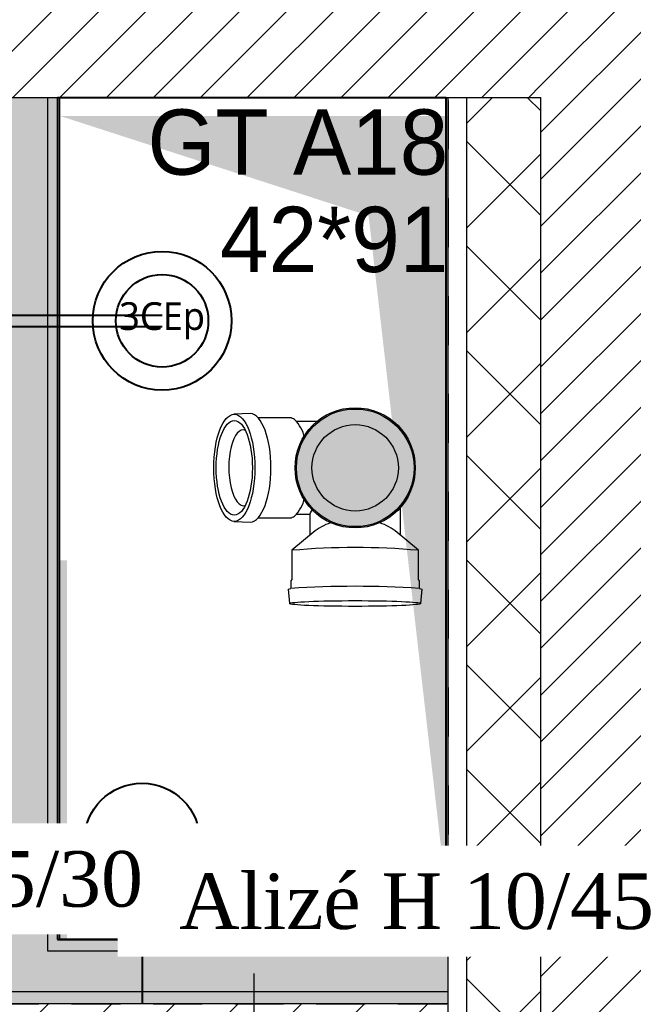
# Model space of a CAD drawing. Header units: centimetres. Extents: x 2666 to 9670, y 1889 to 5633.
# Drawn here: x 4585.6 to 4652, y 4527.4 to 4633.8 of the extents above; entities that cross this region are included whole.
import ezdxf

# ---------------------------------------------------------------- set-up
doc = ezdxf.new("R2010")
doc.units = ezdxf.units.CM
doc.header["$LTSCALE"] = 12.7
for name, pattern in [('ISO-03', [3, 1.2, -1.8]), ('Style de ligne -1', [0.83328, 0.41656, -0.41672]), ('Style de ligne -11', [0.694444, 0.41656, -0.277884]), ('VW-01', [0.83312, 0.41656, -0.41656])]:
    doc.linetypes.add(name, pattern=pattern)
for name, color, linetype, lineweight in [('B aménagement intérieur', 7, 'Continuous', 5), ('B Faux plafonds-1', 7, 'Continuous', 5), ('B GÈnÈral', 7, 'Continuous', 5), ('B Général', 7, 'Continuous', 5), ('C ANNOTATIONS-prestations', 7, 'Continuous', 5), ('F REMPLISSAGE-vert clair', 7, 'Continuous', 13), ('F REMPLISSAGE-vert clair-1', 7, 'Continuous', 5), ('F REMPLISSAGE-vert foncÈ', 7, 'Continuous', 5), ('F REMPLISSAGE-vert foncé', 7, 'Continuous', 13)]:
    doc.layers.add(name, color=color, linetype=linetype, lineweight=lineweight)
doc.layers.add('B faience', color=7, linetype='Style de ligne -11', lineweight=13, true_color=0x0040ff)
doc.layers.add('C ANNOTATIONS-textes-numérotation gaine', color=7, linetype='ISO-03', lineweight=5, true_color=0xdd0000)
for name, color, linetype in [('prlm-CHAUFF', 4, 'Continuous'), ('prlm-EAU-CHU', 42, 'Continuous'), ('prlm-EAU-EUEV', 25, 'Continuous'), ('prlm-GT', 242, 'Continuous'), ('prlm-MOD-PB', 123, 'Continuous'), ('prlm-VMC', 93, 'Continuous')]:
    doc.layers.add(name, color=color, linetype=linetype)
doc.styles.add('Eurostile', font='')
doc.styles.add('prlm-chauff', font='trebucbi.ttf', dxfattribs={"height": 18})
doc.styles.add('prlm-vmc', font='pala.ttf', dxfattribs={"height": 14})
doc.styles.get('Eurostile').set_extended_font_data('Eurostile')
pattern_1 = [(45, (0, 0), (2.4253472, -2.6458333), [])]

# ---------------------------------------------------------------- blocks, each defined once
blk = doc.blocks.new('G 100_80')
at = {"layer": 'B GÈnÈral', "color": 254, "linetype": 'Continuous', "true_color": 0xd6d6d6}
blk.add_solid([(-30.88, 32.2), (2.5, 43), (-39.5, -43), (-39.5, 43)], dxfattribs=at)
blk = doc.blocks.new('Groupe-28-1')
at = {"layer": 'C ANNOTATIONS-textes-numérotation gaine', "color": 7, "linetype": 'VW-01', "flags": 128}
blk.add_lwpolyline([(4589.96, 4625.44), (4631.96, 4625.44), (4631.96, 4534.44), (4589.96, 4534.44)], close=True, dxfattribs=at)
at = {"layer": 'C ANNOTATIONS-textes-numérotation gaine', "color": 7, "insert": (4631.96, 4624.14), "char_height": 7.059, "width": 42.0122, "attachment_point": 3, "line_spacing_factor": 0.894142, "style": 'Eurostile'}
blk.add_mtext('GT A18\\P42*91', dxfattribs=at)
blk = doc.blocks.new('xi.3cep100-150')
at = {"layer": 'prlm-CHAUFF', "color": 0}
for radius in [7.5, 5]:
    blk.add_circle((0, 0), radius, dxfattribs=at)
at = {"layer": 'prlm-CHAUFF', "color": 0, "insert": (0, 0), "char_height": 3, "width": 9.7815, "attachment_point": 5, "style": 'prlm-chauff'}
blk.add_mtext('\\pxqc;3CEp', dxfattribs=at)
blk = doc.blocks.new('xi.chu')
at = {"layer": 'prlm-EAU-EUEV', "linetype": 'ByBlock', "lineweight": 5}
blk.add_hatch(color=0, dxfattribs=at).paths.add_polyline_path([(6.5, 0, 1), (-6.5, 0, 1)])
at = {"layer": 'prlm-EAU-EUEV', "color": 0, "linetype": 'ByBlock', "lineweight": 5}
blk.add_circle((0, 0), 6.5, dxfattribs=at)
blk = doc.blocks.new('xi.aam22')
at = {"layer": 'prlm-EAU-CHU', "color": 0, "lineweight": 13}
for p, q in [((-5.8, 13.12), (-5.89, 11.33)), ((5.89, 11.33), (5.8, 13.12)), ((-5.41, 10.46), (-5.41, 7.11)), ((5.41, 7.11), (5.41, 10.46)), ((-13.12, 7.25), (-14.67, 7.11)), ((-13.12, 7.25), (-13.03, 6.97)), ((-12.22, 6.97), (-13.03, 6.97)), ((-12.09, 6.85), (-12.22, 6.97)), ((-8.92, 6.85), (-12.09, 6.85)), ((-6.83, 4.34), (-8.91, 6.84)), ((-5, 6.32), (-5, 4.87)), ((5, 3.93), (5, 6.32)), ((-7.27, 4.87), (-4.96, 4.87)), ((-8.91, -6.84), (-6.83, -4.34)), ((-4.09, -4.87), (-7.27, -4.87)), ((-14.67, -7.11), (-13.12, -7.25)), ((-13.03, -6.94), (-13.12, -7.25)), ((-13.03, -6.97), (-12.22, -6.97)), ((-12.22, -6.97), (-12.09, -6.85)), ((-12.09, -6.85), (-8.92, -6.85))]:
    blk.add_line(p, q, dxfattribs=at)
at = {"layer": 'prlm-EAU-CHU', "color": 0, "lineweight": 13, "flags": 128}
blk.add_lwpolyline([(-4.96, 4.87), (-4.86, 4.84), (-4.68, 4.73), (-4.43, 4.56)], dxfattribs=at)
at = {"layer": 'prlm-EAU-CHU', "color": 0, "lineweight": 13}
for radius in [6.36, 4.67]:
    blk.add_circle((0, 0), radius, dxfattribs=at)
for centre, radius, start, end in [((-119.65, -0.01), 106.84, 356.281, 3.7477), ((-87.18, 0), 78.56, 354.9975, 5.0025), ((-4.48, 7.14), 0.936, 184.6605, 218.1259), ((-2.54, 9.09), 3.68, 223.507, 258.776), ((2.54, 9.09), 3.68, 281.224, 316.493), ((4.48, 7.14), 0.936, 321.8741, 355.3395), ((-11.68, 0.73), 6.05, 16.1332, 36.5542), ((-11.68, -0.73), 6.05, 323.4458, 343.8668)]:
    blk.add_arc(centre, radius, start, end, dxfattribs=at)
for centre, major_axis, ratio in [((0, 13.07), (5.79, 0), 0.383426), ((0, 13.07), (5.11, 0), 0.383329), ((-14.67, 0), (0, -7.1), 0.043635)]:
    blk.add_ellipse(centre, major_axis=major_axis, ratio=ratio, dxfattribs=at)
for centre, major_axis, ratio, start_param, end_param in [((0, 12.09), (-4.1, -0.03), 0.383971, 2.986035, 6.398097), ((0, 11.41), (-5.89, 0), 0.391508, 0.036281, 3.105311)]:
    blk.add_ellipse(centre, major_axis=major_axis, ratio=ratio, start_param=start_param, end_param=end_param, dxfattribs=at)
blk = doc.blocks.new('VMC')
at = {"layer": 'B Général', "color": 7, "linetype": 'Style de ligne -1', "lineweight": 13}
blk.add_line((0, 10.77), (0, 17), dxfattribs=at)
at = {"layer": 'B Général', "color": 250, "linetype": 'Continuous', "lineweight": 5, "true_color": 0x444444, "flags": 128}
blk.add_lwpolyline([(0, 10.77), (-8.34, -6.52), (8.34, -6.52)], close=True, dxfattribs=at)
at = {"layer": 'C ANNOTATIONS-prestations', "insert": (-7.15, -7.39), "char_height": 4.706, "attachment_point": 1, "line_spacing_factor": 0.894142, "style": 'Eurostile'}
blk.add_mtext('VMC', dxfattribs=at)
blk = doc.blocks.new('Baignoire 75_170')
at = {"layer": 'B faience', "lineweight": 18, "flags": 128}
blk.add_lwpolyline([(-85, 38.5), (-85, -37.5), (86, -37.5)], dxfattribs=at)

msp = doc.modelspace()

# ---------------------------------------------------------------- hatches: boundary and pattern name
at = {"layer": 'B Faux plafonds-1', "linetype": 'Continuous', "lineweight": 5, "true_color": 0xaaaaaa}
h = msp.add_hatch(dxfattribs=at)
h.set_pattern_fill('F_P__SOFFITE', color=253, style=0, pattern_type=2)
h.set_pattern_definition([(45, (0, 0.2205), (-3.5277778, 3.3072917), [])])
h.paths.add_polyline_path([(4406.65, 4625.44), (4406.65, 4300.39), (4631.96, 4300.39), (4631.96, 4527.44), (4543.96, 4527.44), (4543.96, 4625.44)])
at = {"layer": 'B GÈnÈral', "linetype": 'Continuous', "lineweight": 5}
h = msp.add_hatch(dxfattribs=at)
h.set_pattern_fill('50_BETON', style=0, pattern_type=2)
h.set_pattern_definition(pattern_1)
h.paths.add_polyline_path([(4659.96, 4889.39), (4641.96, 4909.39), (4641.96, 4300.39), (4659.96, 4282.39)])
h = msp.add_hatch(dxfattribs=at)
h.set_pattern_fill('50_BETON', style=0, pattern_type=2)
h.set_pattern_definition(pattern_1)
h.paths.add_polyline_path([(4641.96, 4625.44), (4641.96, 4643.44), (4452.96, 4643.44), (4432.96, 4625.44)])
at = {"layer": 'B GÈnÈral', "linetype": 'Continuous', "lineweight": 0, "true_color": 0xc0dcc0}
for points in [[(4584.25, 4533.14), (4588.65, 4533.14), (4589.95, 4534.44), (4589.95, 4625.44), (4582.95, 4625.44), (4582.95, 4534.44)], [(4584.25, 4533.14), (4582.95, 4534.44), (4543.96, 4534.44), (4543.96, 4527.44), (4631.95, 4527.44), (4631.95, 4534.44), (4589.95, 4534.44), (4588.65, 4533.14)]]:
    msp.add_hatch(color=9, dxfattribs=at).paths.add_polyline_path(points)
at = {"layer": 'B GÈnÈral', "linetype": 'Continuous', "lineweight": 5, "true_color": 0x808080}
h = msp.add_hatch(dxfattribs=at)
h.set_pattern_fill('02_ISOLANT', color=8, angle=90, style=0, pattern_type=2)
h.set_pattern_definition([(135, (0, 0), (-5.656854, -5.656854), []), (225, (0, 0), (-5.656854, 5.656854), [])])
h.paths.add_polyline_path([(4633.96, 4300.39), (4641.96, 4300.39), (4641.96, 4625.44), (4633.96, 4625.44)])

# ---------------------------------------------------------------- linework, layer by layer
at = {"layer": 'B Général', "color": 7, "linetype": 'Continuous', "lineweight": 18}
for p in [(4432.96, 4625.44), (4641.96, 4300.39)]:
    msp.add_line(p, (4641.96, 4625.44), dxfattribs=at)
at = {"layer": 'B Général', "color": 7, "linetype": 'Continuous', "lineweight": 5}
for p, q in [((4432.96, 4625.44), (4641.96, 4625.44)), ((4631.96, 4300.39), (4631.96, 4625.44)), ((4633.96, 4300.39), (4633.96, 4625.44)), ((4641.96, 4300.39), (4641.96, 4625.44)), ((4641.96, 4300.39), (4641.96, 4625.44))]:
    msp.add_line(p, q, dxfattribs=at)
at = {"layer": 'B Général', "color": 98, "linetype": 'Continuous', "lineweight": 13, "true_color": 0x004400}
for p, q in [((4589.95, 4534.44), (4589.95, 4625.44)), ((4631.95, 4534.44), (4589.95, 4534.44)), ((4631.95, 4527.44), (4543.96, 4527.44))]:
    msp.add_line(p, q, dxfattribs=at)
at = {"layer": 'B Général', "color": 7, "linetype": 'Continuous', "lineweight": 13}
for p, q in [((4631.96, 4300.39), (4631.96, 4625.44)), ((4641.96, 4300.39), (4641.96, 4625.44))]:
    msp.add_line(p, q, dxfattribs=at)
at = {"layer": 'F REMPLISSAGE-vert clair'}
for p, q in [((4588.65, 4533.14), (4588.65, 4625.44)), ((4631.95, 4533.14), (4588.65, 4533.14)), ((4631.95, 4528.74), (4543.96, 4528.74))]:
    msp.add_line(p, q, dxfattribs=at)
at = {"layer": 'F REMPLISSAGE-vert clair-1', "color": 9, "linetype": 'Continuous', "true_color": 0xc0dcc0}
for points in [[(4584.25, 4625.44), (4584.25, 4533.14), (4588.65, 4625.44), (4588.65, 4533.14)], [(4631.95, 4528.74), (4631.95, 4533.14), (4543.96, 4528.74), (4543.96, 4533.14)]]:
    msp.add_solid(points, dxfattribs=at)
at = {"layer": 'F REMPLISSAGE-vert foncÈ', "color": 54, "linetype": 'Continuous', "true_color": 0x99aa00}
for points in [[(4588.65, 4625.44), (4588.65, 4533.14), (4589.95, 4625.44), (4589.95, 4534.44)], [(4589.95, 4534.44), (4588.65, 4533.14), (4631.95, 4534.44), (4631.95, 4533.14)], [(4631.95, 4527.44), (4631.95, 4528.74), (4543.96, 4527.44), (4543.96, 4528.74)]]:
    msp.add_solid(points, dxfattribs=at)
at = {"layer": 'F REMPLISSAGE-vert foncé'}
for p, q in [((4588.65, 4533.14), (4588.65, 4625.44)), ((4631.95, 4533.14), (4588.65, 4533.14)), ((4631.95, 4528.74), (4543.96, 4528.74))]:
    msp.add_line(p, q, dxfattribs=at)
at = {"layer": 'F REMPLISSAGE-vert foncé', "color": 98, "linetype": 'Continuous', "lineweight": 13, "true_color": 0x004400}
for p, q in [((4589.95, 4534.44), (4589.95, 4625.44)), ((4631.95, 4534.44), (4589.95, 4534.44)), ((4631.95, 4527.44), (4543.96, 4527.44))]:
    msp.add_line(p, q, dxfattribs=at)
at = {"layer": 'prlm-CHAUFF', "ltscale": 50}
for p, q in [((4569.72, 4601.91), (4601.01, 4601.91)), ((4569.72, 4600.66), (4601.01, 4600.66))]:
    msp.add_line(p, q, dxfattribs=at)
at = {"layer": 'prlm-GT'}
msp.add_lwpolyline([(4589.72, 4534.39), (4631.72, 4534.39), (4631.72, 4625.39), (4589.72, 4625.39)], close=True, dxfattribs=at)
at = {"layer": 'prlm-MOD-PB', "const_width": 2}
msp.add_lwpolyline([(4582.71, 4534.39), (4589.72, 4534.39), (4589.72, 4574.39), (4582.71, 4574.39)], close=True, dxfattribs=at)
at = {"layer": 'prlm-VMC', "ltscale": 50}
msp.add_lwpolyline([(4592.6, 4545.04), (4525.17, 4545.04)], dxfattribs=at)
at = {"layer": 'prlm-VMC'}
msp.add_lwpolyline([(4598.85, 4538.79), (4598.85, 4527.39)], dxfattribs=at)
msp.add_circle((4598.85, 4545.04), 6.25, dxfattribs=at)

# ---------------------------------------------------------------- block references
at = {"layer": 'B aménagement intérieur', "color": 7, "xscale": -1}
msp.add_blockref('G 100_80', (4592.46, 4580.44), dxfattribs=at)
at = {"layer": 'B Général', "color": 7}
msp.add_blockref('VMC', (4610.96, 4514.67), dxfattribs=at)
at = {"layer": 'B Général', "color": 7, "xscale": -1, "rotation": 90}
msp.add_blockref('Baignoire 75_170', (4594.45, 4442.44), dxfattribs=at)
at = {"layer": 'C ANNOTATIONS-textes-numérotation gaine', "color": 7}
msp.add_blockref('Groupe-28-1', (0, 0), dxfattribs=at)
at = {"layer": 'prlm-CHAUFF'}
msp.add_blockref('xi.3cep100-150', (4601.01, 4601.29), dxfattribs=at)
at = {"layer": 'prlm-EAU-CHU', "rotation": 90}
msp.add_blockref('xi.aam22', (4621.89, 4585.39), dxfattribs=at)
at = {"layer": 'prlm-EAU-EUEV'}
msp.add_blockref('xi.chu', (4621.89, 4585.39), dxfattribs=at)

# ---------------------------------------------------------------- next in the draw order: texts
at = {"layer": 'prlm-VMC', "ltscale": 25, "insert": (4576.04, 4540.9), "char_height": 6, "width": 58.6147, "attachment_point": 5, "line_spacing_factor": 0.8, "style": 'prlm-vmc', "bg_fill": 2}
msp.add_mtext('Alizé T 5/30', dxfattribs=at)

# ---------------------------------------------------------------- next in the draw order: texts
at = {"layer": 'prlm-VMC', "ltscale": 25, "insert": (4628.52, 4538.49), "char_height": 6, "width": 58.6147, "attachment_point": 5, "line_spacing_factor": 0.8, "style": 'prlm-vmc', "bg_fill": 2}
msp.add_mtext('Alizé H 10/45', dxfattribs=at)

doc.saveas('drawing.dxf')
